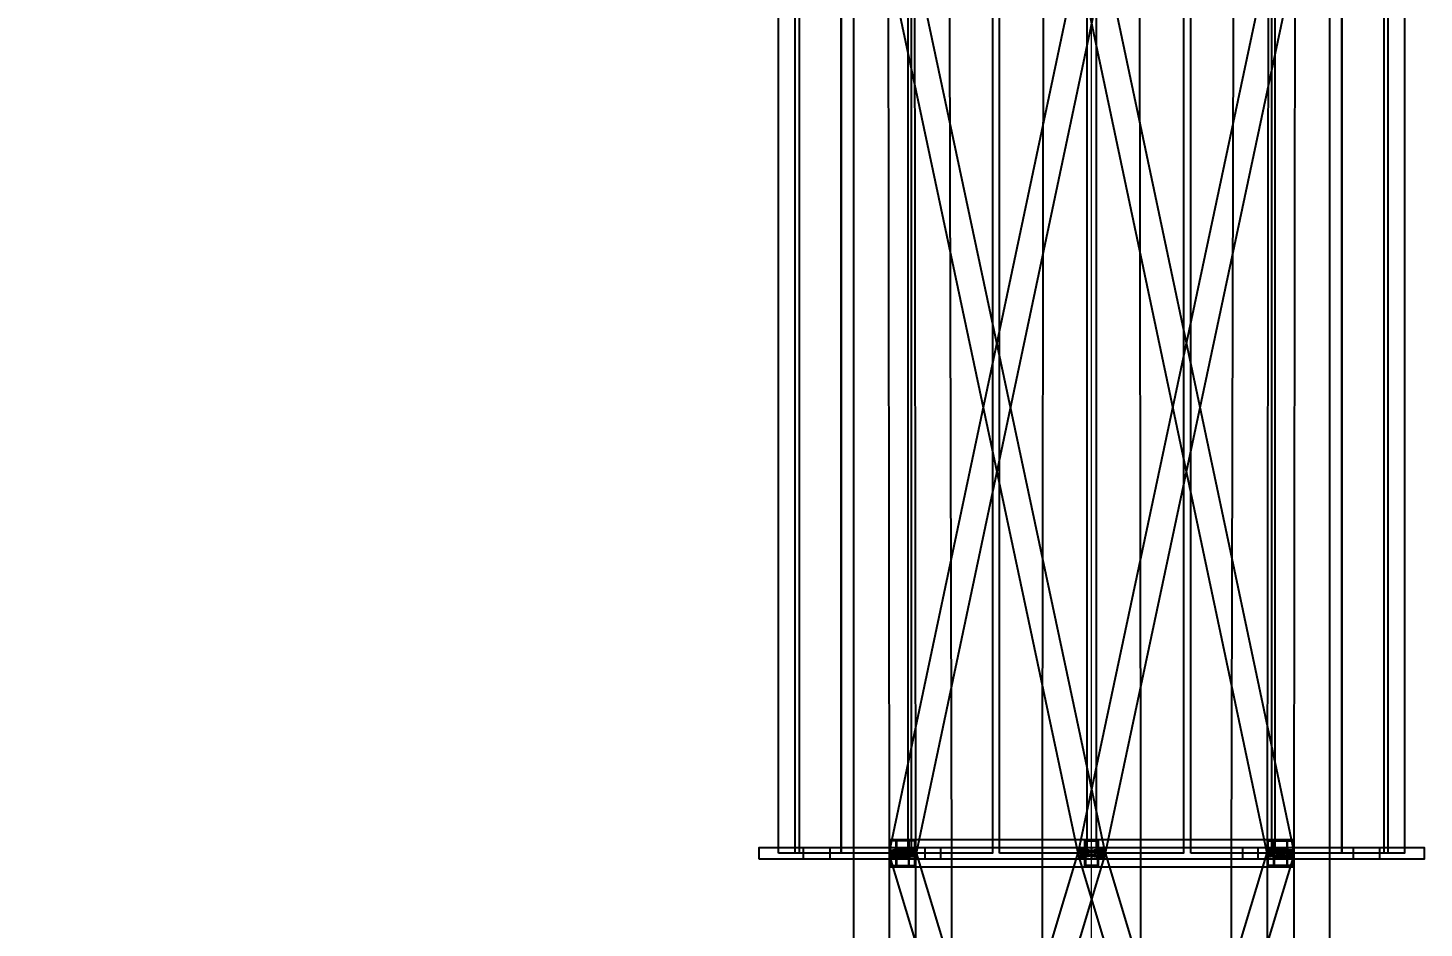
# Model space of a CAD drawing. Header units: millimetres. Extents: x -123812 to 252100, y -3000 to 639000.
# Drawn here: x -11889 to 3717, y 536164 to 546227 of the extents above; entities that cross this region are included whole.
import ezdxf

# ---------------------------------------------------------------- set-up
doc = ezdxf.new("R2010")
doc.units = ezdxf.units.MM
for name, color, linetype, lineweight in [('D-BMK-AXIS', 7, 'Continuous', 13), ('D-STR-ANTN', 7, 'Continuous', 25), ('D-STR-DIM', 7, 'Continuous', 13)]:
    doc.layers.add(name, color=color, linetype=linetype, lineweight=lineweight)
doc.styles.add('OpenSansCondensed-Light', font='OpenSansCondensed-Light.ttf')
doc.styles.add('TOWER_UNICODE', font='Arial Unicode.ttf')
doc.dimstyles.new('EZDXF', dxfattribs={"dimtxt": 0.25, "dimasz": 0.175, "dimexe": 0.375, "dimexo": 0.125, "dimgap": 0.1, "dimtad": 1, "dimlfac": 100, "dimzin": 12, "dimdsep": 46, "dimtxsty": 'OpenSansCondensed-Light', "dimblk": 'ARCHTICK', "dimcen": 2.5, "dimazin": 3, "dimtfac": 0.5, "dimtmove": 2, "dimatfit": 3})

# ---------------------------------------------------------------- blocks, each defined once
blk = doc.blocks.new('_ARCHTICK')
at = {"color": 0, "linetype": 'BYBLOCK', "const_width": 0.15}
blk.add_lwpolyline([(-0.5, -0.5), (0.5, 0.5)], dxfattribs=at)

msp = doc.modelspace()

# ---------------------------------------------------------------- linework, layer by layer
at = {"layer": 'D-BMK-AXIS'}
msp.add_line((0, -3000), (0, 639000), dxfattribs=at)
at = {"layer": 'D-STR-ANTN'}
for points in [[(-2666.3, 507000), (-1490.7, 507000), (-1758.4, 620000), (-2658.4, 620000)], [(-2666.3, 507000), (-1490.7, 507000), (-1758.4, 620000), (-2658.4, 620000)], [(-587.8, 507000), (587.8, 507000), (450, 620000), (-450, 620000)], [(-587.8, 507000), (587.8, 507000), (450, 620000), (-450, 620000)], [(1490.7, 507000), (2666.3, 507000), (2658.4, 620000), (1758.4, 620000)], [(1490.7, 507000), (2666.3, 507000), (2658.4, 620000), (1758.4, 620000)], [(-3499.6, 537000), (-3499.6, 556000), (-3268.8, 556000), (-3268.8, 537000)], [(-3499.6, 537000), (-3499.6, 556000), (-3268.8, 556000), (-3268.8, 537000)], [(-3311.3, 537000), (-3311.3, 556000), (-2798.1, 556000), (-2798.1, 537000)], [(-3311.3, 537000), (-3311.3, 556000), (-2798.1, 556000), (-2798.1, 537000)], [(-2798.9, 537000), (-2798.9, 556000), (-2053.4, 556000), (-2053.4, 537000)], [(-2798.9, 537000), (-2798.9, 556000), (-2053.4, 556000), (-2053.4, 537000)], [(-2012.5, 537000), (-2012.5, 556000), (-1107.8, 556000), (-1107.8, 537000)], [(-2012.5, 537000), (-2012.5, 556000), (-1107.8, 556000), (-1107.8, 537000)], [(-1029.1, 537000), (-1029.1, 556000), (-53.7, 556000), (-53.7, 537000)], [(-1029.1, 537000), (-1029.1, 556000), (-53.7, 556000), (-53.7, 537000)], [(53.7, 537000), (53.7, 556000), (1029.1, 556000), (1029.1, 537000)], [(53.7, 537000), (53.7, 556000), (1029.1, 556000), (1029.1, 537000)], [(1107.8, 537000), (1107.8, 556000), (2012.5, 556000), (2012.5, 537000)], [(1107.8, 537000), (1107.8, 556000), (2012.5, 556000), (2012.5, 537000)], [(2053.4, 537000), (2053.4, 556000), (2798.9, 556000), (2798.9, 537000)], [(2053.4, 537000), (2053.4, 556000), (2798.9, 556000), (2798.9, 537000)], [(2798.1, 537000), (2798.1, 556000), (3311.3, 556000), (3311.3, 537000)], [(2798.1, 537000), (2798.1, 556000), (3311.3, 556000), (3311.3, 537000)], [(3268.8, 537000), (3268.8, 556000), (3499.6, 556000), (3499.6, 537000)], [(3268.8, 537000), (3268.8, 556000), (3499.6, 556000), (3499.6, 537000)], [(-2262.9, 536850), (-1962.9, 536850), (-1962.9, 537150), (-2262.9, 537150)], [(-2187.9, 536850), (75, 536850), (75, 537150), (-2187.9, 537150)], [(-2037.9, 537150), (-2187.9, 537150), (-2187.9, 536850), (-2037.9, 536850)], [(-2187.9, 536850), (75, 536850), (75, 537150), (-2187.9, 537150)], [(-2037.9, 537150), (-2187.9, 537150), (-2187.9, 536850), (-2037.9, 536850)], [(75, 537150), (-75, 537150), (-75, 536850), (75, 536850)], [(75, 537150), (-75, 537150), (-75, 536850), (75, 536850)], [(-75, 536850), (2187.9, 536850), (2187.9, 537150), (-75, 537150)], [(-75, 537150), (75, 537150), (75, 536850), (-75, 536850)], [(-75, 536850), (2187.9, 536850), (2187.9, 537150), (-75, 537150)], [(-75, 537150), (75, 537150), (75, 536850), (-75, 536850)], [(1962.9, 536850), (2262.9, 536850), (2262.9, 537150), (1962.9, 537150)], [(2037.9, 537150), (2187.9, 537150), (2187.9, 536850), (2037.9, 536850)], [(2037.9, 537150), (2187.9, 537150), (2187.9, 536850), (2037.9, 536850)], [(-3716.6, 536935), (-3716.6, 537065), (-2927.2, 537065), (-2927.2, 536935)], [(-3716.6, 536935), (-3716.6, 537065), (-2927.2, 537065), (-2927.2, 536935)], [(-3218.7, 536935), (-3218.7, 537065), (-1690, 537065), (-1690, 536935)], [(-3218.7, 536935), (-3218.7, 537065), (-1690, 537065), (-1690, 536935)], [(-2262.9, 537000), (-2258, 536987.2), (-2243.1, 536975.4), (-2219.3, 536965.1), (-2188.4, 536957.3), (-2152.2, 536952.4), (-2113.4, 536950.7), (-2074.6, 536952.4), (-2038.4, 536957.3), (-2007.2, 536965.1), (-1983.3, 536975.4), (-1968.2, 536987.2), (-1962.9, 537000), (-1967.9, 537012.8), (-1982.8, 537024.6), (-2006.6, 537034.9), (-2037.5, 537042.7), (-2073.7, 537047.6), (-2112.5, 537049.3), (-2151.3, 537047.6), (-2187.5, 537042.7), (-2218.7, 537034.9), (-2242.6, 537024.6), (-2257.7, 537012.8)], [(-2112.9, 536964.4), (-2151.8, 536965.5), (-2187.9, 536969), (-2219, 536974.7), (-2242.9, 536982), (-2257.8, 536990.6), (-2262.9, 536999.8), (-2257.8, 537009.1), (-2242.9, 537017.7), (-2219, 537025.1), (-2187.9, 537030.8), (-2151.8, 537034.4), (-2112.9, 537035.6), (-2074.1, 537034.5), (-2037.9, 537031), (-2006.9, 537025.3), (-1983, 537018), (-1968.1, 537009.4), (-1962.9, 537000.2), (-1968.1, 536990.9), (-1983, 536982.3), (-2006.9, 536974.9), (-2037.9, 536969.2), (-2074.1, 536965.6)], [(-2112.9, 536981.6), (-2150.9, 536990.2), (-2186.4, 536999.4), (-2216.8, 537008.6), (-2240.1, 537017.3), (-2254.8, 537024.8), (-2259.8, 537030.6), (-2254.8, 537034.3), (-2240.1, 537035.6), (-2216.8, 537034.6), (-2186.4, 537031.2), (-2150.9, 537025.6), (-2112.9, 537018.4), (-2075, 537009.8), (-2039.5, 537000.6), (-2009.1, 536991.4), (-1985.8, 536982.7), (-1971.1, 536975.2), (-1966.1, 536969.4), (-1971.1, 536965.7), (-1985.8, 536964.4), (-2009.1, 536965.4), (-2039.5, 536968.8), (-2075, 536974.4)], [(-2187.5, 537000), (-2216.8, 536987.2), (-2239, 536975.4), (-2252.6, 536965.1), (-2256.7, 536957.3), (-2251, 536952.4), (-2235.9, 536950.7), (-2212.4, 536952.4), (-2182.1, 536957.3), (-2147.1, 536965.1), (-2109.8, 536975.4), (-2072.7, 536987.2), (-2038.4, 537000), (-2009.1, 537012.8), (-1986.9, 537024.6), (-1973.3, 537034.9), (-1969.2, 537042.7), (-1974.9, 537047.6), (-1990, 537049.3), (-2013.5, 537047.6), (-2043.8, 537042.7), (-2078.8, 537034.9), (-2116.1, 537024.6), (-2153.2, 537012.8)], [(-1974.9, 537138), (-2250.9, 537138), (-2250.9, 536862), (-1974.9, 536862)], [(-2240.9, 537000), (-2236.7, 536989.1), (-2224, 536979), (-2203.7, 536970.3), (-2177.3, 536963.6), (-2146.5, 536959.4), (-2113.3, 536957.9), (-2080.2, 536959.4), (-2049.3, 536963.6), (-2022.7, 536970.3), (-2002.3, 536979), (-1989.4, 536989.1), (-1984.9, 537000), (-1989.2, 537010.9), (-2001.9, 537021), (-2022.2, 537029.7), (-2048.6, 537036.4), (-2079.4, 537040.6), (-2112.5, 537042.1), (-2145.7, 537040.6), (-2176.6, 537036.4), (-2203.2, 537029.7), (-2223.6, 537021), (-2236.5, 537010.9)], [(-2112.9, 536969.6), (-2146.1, 536970.6), (-2176.9, 536973.6), (-2203.5, 536978.4), (-2223.8, 536984.7), (-2236.6, 536992), (-2240.9, 536999.9), (-2236.6, 537007.7), (-2223.8, 537015.1), (-2203.5, 537021.4), (-2176.9, 537026.3), (-2146.1, 537029.3), (-2112.9, 537030.4), (-2079.8, 537029.4), (-2048.9, 537026.4), (-2022.4, 537021.6), (-2002.1, 537015.3), (-1989.3, 537008), (-1984.9, 537000.1), (-1989.3, 536992.3), (-2002.1, 536984.9), (-2022.4, 536978.6), (-2048.9, 536973.7), (-2079.8, 536970.7)], [(-2112.9, 536984.3), (-2145.4, 536991.6), (-2175.6, 536999.5), (-2201.5, 537007.4), (-2221.4, 537014.7), (-2234, 537021.1), (-2238.2, 537026.1), (-2234, 537029.2), (-2221.4, 537030.4), (-2201.5, 537029.5), (-2175.6, 537026.6), (-2145.4, 537021.9), (-2112.9, 537015.7), (-2080.5, 537008.4), (-2050.3, 537000.5), (-2024.4, 536992.6), (-2004.5, 536985.3), (-1991.9, 536978.9), (-1987.7, 536973.9), (-1991.9, 536970.8), (-2004.5, 536969.6), (-2024.4, 536970.5), (-2050.3, 536973.4), (-2080.5, 536978.1)], [(-2176.6, 537000), (-2201.6, 536989.1), (-2220.5, 536979), (-2232.1, 536970.3), (-2235.6, 536963.6), (-2230.7, 536959.4), (-2217.8, 536957.9), (-2197.8, 536959.4), (-2172, 536963.6), (-2142.1, 536970.3), (-2110.3, 536979), (-2078.6, 536989.1), (-2049.3, 537000), (-2024.3, 537010.9), (-2005.4, 537021), (-1993.8, 537029.7), (-1990.3, 537036.4), (-1995.2, 537040.6), (-2008.1, 537042.1), (-2028.1, 537040.6), (-2053.9, 537036.4), (-2083.8, 537029.7), (-2115.6, 537021), (-2147.3, 537010.9)], [(-2043.9, 537138), (-2181.9, 537138), (-2181.9, 536862), (-2043.9, 536862)], [(-2043.9, 537138), (-2181.9, 537138), (-2181.9, 536862), (-2043.9, 536862)], [(-1858.3, 536935), (-1858.3, 537065), (0, 537065), (0, 536935)], [(-1858.3, 536935), (-1858.3, 537065), (0, 537065), (0, 536935)], [(0, 536981.9), (-38, 536974.6), (-73.4, 536969), (-103.8, 536965.5), (-127.1, 536964.4), (-141.8, 536965.6), (-146.8, 536969.3), (-141.8, 536975), (-127.1, 536982.4), (-103.8, 536991), (-73.4, 537000.3), (-38, 537009.5), (0, 537018.1), (38, 537025.4), (73.4, 537031), (103.8, 537034.5), (127.1, 537035.6), (141.8, 537034.4), (146.8, 537030.7), (141.8, 537025), (127.1, 537017.6), (103.8, 537009), (73.4, 536999.7), (38, 536990.5)], [(0, 537018.1), (-38, 537025.4), (-73.4, 537031), (-103.8, 537034.5), (-127.1, 537035.6), (-141.8, 537034.4), (-146.8, 537030.7), (-141.8, 537025), (-127.1, 537017.6), (-103.8, 537009), (-73.4, 536999.7), (-38, 536990.5), (0, 536981.9), (38, 536974.6), (73.4, 536969), (103.8, 536965.5), (127.1, 536964.4), (141.8, 536965.6), (146.8, 536969.3), (141.8, 536975), (127.1, 536982.4), (103.8, 536991), (73.4, 537000.3), (38, 537009.5)], [(-75.4, 537000), (-41.2, 536987.2), (-4.1, 536975.4), (33.3, 536965.1), (68.3, 536957.3), (98.8, 536952.4), (122.5, 536950.7), (137.8, 536952.4), (143.8, 536957.3), (139.9, 536965.1), (126.6, 536975.4), (104.6, 536987.2), (75.4, 537000), (41.2, 537012.8), (4.1, 537024.6), (-33.3, 537034.9), (-68.3, 537042.7), (-98.8, 537047.6), (-122.5, 537049.3), (-137.8, 537047.6), (-143.8, 537042.7), (-139.9, 537034.9), (-126.6, 537024.6), (-104.6, 537012.8)], [(75.4, 537000), (41.2, 536987.2), (4.1, 536975.4), (-33.3, 536965.1), (-68.3, 536957.3), (-98.8, 536952.4), (-122.5, 536950.7), (-137.8, 536952.4), (-143.8, 536957.3), (-139.9, 536965.1), (-126.6, 536975.4), (-104.6, 536987.2), (-75.4, 537000), (-41.2, 537012.8), (-4.1, 537024.6), (33.3, 537034.9), (68.3, 537042.7), (98.8, 537047.6), (122.5, 537049.3), (137.8, 537047.6), (143.8, 537042.7), (139.9, 537034.9), (126.6, 537024.6), (104.6, 537012.8)], [(0, 536984.6), (-32.4, 536978.3), (-62.6, 536973.5), (-88.6, 536970.6), (-108.5, 536969.6), (-121, 536970.7), (-125.2, 536973.8), (-121, 536978.7), (-108.5, 536985), (-88.6, 536992.4), (-62.6, 537000.2), (-32.4, 537008.1), (0, 537015.4), (32.4, 537021.7), (62.6, 537026.5), (88.6, 537029.4), (108.5, 537030.4), (121, 537029.3), (125.2, 537026.2), (121, 537021.3), (108.5, 537015), (88.6, 537007.6), (62.6, 536999.8), (32.4, 536991.9)], [(0, 537015.4), (-32.4, 537021.7), (-62.6, 537026.5), (-88.6, 537029.4), (-108.5, 537030.4), (-121, 537029.3), (-125.2, 537026.2), (-121, 537021.3), (-108.5, 537015), (-88.6, 537007.6), (-62.6, 536999.8), (-32.4, 536991.9), (0, 536984.6), (32.4, 536978.3), (62.6, 536973.5), (88.6, 536970.6), (108.5, 536969.6), (121, 536970.7), (125.2, 536973.8), (121, 536978.7), (108.5, 536985), (88.6, 536992.4), (62.6, 537000.2), (32.4, 537008.1)], [(-64.4, 537000), (-35.1, 536989.1), (-3.5, 536979), (28.4, 536970.3), (58.3, 536963.6), (84.3, 536959.4), (104.5, 536957.9), (117.6, 536959.4), (122.7, 536963.6), (119.4, 536970.3), (108, 536979), (89.2, 536989.1), (64.4, 537000), (35.1, 537010.9), (3.5, 537021), (-28.4, 537029.7), (-58.3, 537036.4), (-84.3, 537040.6), (-104.5, 537042.1), (-117.6, 537040.6), (-122.7, 537036.4), (-119.4, 537029.7), (-108, 537021), (-89.2, 537010.9)], [(64.4, 537000), (35.1, 536989.1), (3.5, 536979), (-28.4, 536970.3), (-58.3, 536963.6), (-84.3, 536959.4), (-104.5, 536957.9), (-117.6, 536959.4), (-122.7, 536963.6), (-119.4, 536970.3), (-108, 536979), (-89.2, 536989.1), (-64.4, 537000), (-35.1, 537010.9), (-3.5, 537021), (28.4, 537029.7), (58.3, 537036.4), (84.3, 537040.6), (104.5, 537042.1), (117.6, 537040.6), (122.7, 537036.4), (119.4, 537029.7), (108, 537021), (89.2, 537010.9)], [(69, 537138), (-69, 537138), (-69, 536862), (69, 536862)], [(69, 537138), (-69, 537138), (-69, 536862), (69, 536862)], [(-69, 537138), (69, 537138), (69, 536862), (-69, 536862)], [(-69, 537138), (69, 537138), (69, 536862), (-69, 536862)], [(0, 536935), (0, 537065), (1858.3, 537065), (1858.3, 536935)], [(0, 536935), (0, 537065), (1858.3, 537065), (1858.3, 536935)], [(1690, 536935), (1690, 537065), (3218.7, 537065), (3218.7, 536935)], [(1690, 536935), (1690, 537065), (3218.7, 537065), (3218.7, 536935)], [(2262.9, 537000), (2258, 536987.2), (2243.1, 536975.4), (2219.3, 536965.1), (2188.4, 536957.3), (2152.2, 536952.4), (2113.4, 536950.7), (2074.6, 536952.4), (2038.4, 536957.3), (2007.2, 536965.1), (1983.3, 536975.4), (1968.2, 536987.2), (1962.9, 537000), (1967.9, 537012.8), (1982.8, 537024.6), (2006.6, 537034.9), (2037.5, 537042.7), (2073.7, 537047.6), (2112.5, 537049.3), (2151.3, 537047.6), (2187.5, 537042.7), (2218.7, 537034.9), (2242.6, 537024.6), (2257.7, 537012.8)], [(2112.9, 537035.6), (2074.1, 537034.5), (2037.9, 537031), (2006.9, 537025.3), (1983, 537018), (1968.1, 537009.4), (1962.9, 537000.2), (1968.1, 536990.9), (1983, 536982.3), (2006.9, 536974.9), (2037.9, 536969.2), (2074.1, 536965.6), (2112.9, 536964.4), (2151.8, 536965.5), (2187.9, 536969), (2219, 536974.7), (2242.9, 536982), (2257.8, 536990.6), (2262.9, 536999.8), (2257.8, 537009.1), (2242.9, 537017.7), (2219, 537025.1), (2187.9, 537030.8), (2151.8, 537034.4)], [(2112.9, 537018.4), (2075, 537009.8), (2039.5, 537000.6), (2009.1, 536991.4), (1985.8, 536982.7), (1971.1, 536975.2), (1966.1, 536969.4), (1971.1, 536965.7), (1985.8, 536964.4), (2009.1, 536965.4), (2039.5, 536968.8), (2075, 536974.4), (2112.9, 536981.6), (2150.9, 536990.2), (2186.4, 536999.4), (2216.8, 537008.6), (2240.1, 537017.3), (2254.8, 537024.8), (2259.8, 537030.6), (2254.8, 537034.3), (2240.1, 537035.6), (2216.8, 537034.6), (2186.4, 537031.2), (2150.9, 537025.6)], [(2187.5, 537000), (2216.8, 536987.2), (2239, 536975.4), (2252.6, 536965.1), (2256.7, 536957.3), (2251, 536952.4), (2235.9, 536950.7), (2212.4, 536952.4), (2182.1, 536957.3), (2147.1, 536965.1), (2109.8, 536975.4), (2072.7, 536987.2), (2038.4, 537000), (2009.1, 537012.8), (1986.9, 537024.6), (1973.3, 537034.9), (1969.2, 537042.7), (1974.9, 537047.6), (1990, 537049.3), (2013.5, 537047.6), (2043.8, 537042.7), (2078.8, 537034.9), (2116.1, 537024.6), (2153.2, 537012.8)], [(1974.9, 537138), (2250.9, 537138), (2250.9, 536862), (1974.9, 536862)], [(2240.9, 537000), (2236.7, 536989.1), (2224, 536979), (2203.7, 536970.3), (2177.3, 536963.6), (2146.5, 536959.4), (2113.3, 536957.9), (2080.2, 536959.4), (2049.3, 536963.6), (2022.7, 536970.3), (2002.3, 536979), (1989.4, 536989.1), (1984.9, 537000), (1989.2, 537010.9), (2001.9, 537021), (2022.2, 537029.7), (2048.6, 537036.4), (2079.4, 537040.6), (2112.5, 537042.1), (2145.7, 537040.6), (2176.6, 537036.4), (2203.2, 537029.7), (2223.6, 537021), (2236.5, 537010.9)], [(2112.9, 537030.4), (2079.8, 537029.4), (2048.9, 537026.4), (2022.4, 537021.6), (2002.1, 537015.3), (1989.3, 537008), (1984.9, 537000.1), (1989.3, 536992.3), (2002.1, 536984.9), (2022.4, 536978.6), (2048.9, 536973.7), (2079.8, 536970.7), (2112.9, 536969.6), (2146.1, 536970.6), (2176.9, 536973.6), (2203.5, 536978.4), (2223.8, 536984.7), (2236.6, 536992), (2240.9, 536999.9), (2236.6, 537007.7), (2223.8, 537015.1), (2203.5, 537021.4), (2176.9, 537026.3), (2146.1, 537029.3)], [(2112.9, 537015.7), (2080.5, 537008.4), (2050.3, 537000.5), (2024.4, 536992.6), (2004.5, 536985.3), (1991.9, 536978.9), (1987.7, 536973.9), (1991.9, 536970.8), (2004.5, 536969.6), (2024.4, 536970.5), (2050.3, 536973.4), (2080.5, 536978.1), (2112.9, 536984.3), (2145.4, 536991.6), (2175.6, 536999.5), (2201.5, 537007.4), (2221.4, 537014.7), (2234, 537021.1), (2238.2, 537026.1), (2234, 537029.2), (2221.4, 537030.4), (2201.5, 537029.5), (2175.6, 537026.6), (2145.4, 537021.9)], [(2176.6, 537000), (2201.6, 536989.1), (2220.5, 536979), (2232.1, 536970.3), (2235.6, 536963.6), (2230.7, 536959.4), (2217.8, 536957.9), (2197.8, 536959.4), (2172, 536963.6), (2142.1, 536970.3), (2110.3, 536979), (2078.6, 536989.1), (2049.3, 537000), (2024.3, 537010.9), (2005.4, 537021), (1993.8, 537029.7), (1990.3, 537036.4), (1995.2, 537040.6), (2008.1, 537042.1), (2028.1, 537040.6), (2053.9, 537036.4), (2083.8, 537029.7), (2115.6, 537021), (2147.3, 537010.9)], [(2043.9, 537138), (2181.9, 537138), (2181.9, 536862), (2043.9, 536862)], [(2043.9, 537138), (2181.9, 537138), (2181.9, 536862), (2043.9, 536862)], [(2927.2, 536935), (2927.2, 537065), (3716.6, 537065), (3716.6, 536935)], [(2927.2, 536935), (2927.2, 537065), (3716.6, 537065), (3716.6, 536935)]]:
    msp.add_lwpolyline(points, close=True, dxfattribs=at)
for points in [[(-2274.4, 546999.8), (-2262.9, 536999.8), (-2257.8, 536990.6), (-2242.9, 536982), (-2219, 536974.7), (-2187.9, 536969), (-2151.8, 536965.5), (-2112.9, 536964.4), (-2074.1, 536965.6), (-2037.9, 536969.2), (-2006.9, 536974.9), (-1983, 536982.3), (-1968.1, 536990.9), (-1962.9, 537000.2), (-1974.4, 547000.2)], [(-2271.2, 546969.3), (-146.8, 536969.3), (-141.8, 536965.6), (-127.1, 536964.4), (-103.8, 536965.5), (-73.4, 536969), (-38, 536974.6), (0, 536981.9), (38, 536990.5), (73.4, 536999.7), (103.8, 537009), (127.1, 537017.6), (141.8, 537025), (146.8, 537030.7), (-1977.7, 547030.7)], [(-146.8, 547030.6), (-2259.8, 537030.6), (-2254.8, 537024.8), (-2240.1, 537017.3), (-2216.8, 537008.6), (-2186.4, 536999.4), (-2150.9, 536990.2), (-2112.9, 536981.6), (-2075, 536974.4), (-2039.5, 536968.8), (-2009.1, 536965.4), (-1985.8, 536964.4), (-1971.1, 536965.7), (-1966.1, 536969.4), (146.8, 546969.4)], [(1977.7, 547030.7), (-146.8, 537030.7), (-141.8, 537025), (-127.1, 537017.6), (-103.8, 537009), (-73.4, 536999.7), (-38, 536990.5), (0, 536981.9), (38, 536974.6), (73.4, 536969), (103.8, 536965.5), (127.1, 536964.4), (141.8, 536965.6), (146.8, 536969.3), (2271.2, 546969.3)], [(-146.8, 546969.4), (1966.1, 536969.4), (1971.1, 536965.7), (1985.8, 536964.4), (2009.1, 536965.4), (2039.5, 536968.8), (2075, 536974.4), (2112.9, 536981.6), (2150.9, 536990.2), (2186.4, 536999.4), (2216.8, 537008.6), (2240.1, 537017.3), (2254.8, 537024.8), (2259.8, 537030.6), (146.8, 547030.6)], [(1974.4, 547000.2), (1962.9, 537000.2), (1968.1, 536990.9), (1983, 536982.3), (2006.9, 536974.9), (2037.9, 536969.2), (2074.1, 536965.6), (2112.9, 536964.4), (2151.8, 536965.5), (2187.9, 536969), (2219, 536974.7), (2242.9, 536982), (2257.8, 536990.6), (2262.9, 536999.8), (2274.4, 546999.8)], [(-1954.9, 530000), (-1962.9, 537000), (-1967.9, 537012.8), (-1982.8, 537024.6), (-2006.6, 537034.9), (-2037.5, 537042.7), (-2073.7, 537047.6), (-2112.5, 537049.3), (-2151.3, 537047.6), (-2187.5, 537042.7), (-2218.7, 537034.9), (-2242.6, 537024.6), (-2257.7, 537012.8), (-2262.9, 537000), (-2254.9, 530000)], [(143.7, 530042.7), (-1969.2, 537042.7), (-1974.9, 537047.6), (-1990, 537049.3), (-2013.5, 537047.6), (-2043.8, 537042.7), (-2078.8, 537034.9), (-2116.1, 537024.6), (-2153.2, 537012.8), (-2187.5, 537000), (-2216.8, 536987.2), (-2239, 536975.4), (-2252.6, 536965.1), (-2256.7, 536957.3), (-143.7, 529957.3)], [(-1961.1, 529957.3), (143.8, 536957.3), (139.9, 536965.1), (126.6, 536975.4), (104.6, 536987.2), (75.4, 537000), (41.2, 537012.8), (4.1, 537024.6), (-33.3, 537034.9), (-68.3, 537042.7), (-98.8, 537047.6), (-122.5, 537049.3), (-137.8, 537047.6), (-143.8, 537042.7), (-2248.7, 530042.7)], [(2248.7, 530042.7), (143.8, 537042.7), (137.8, 537047.6), (122.5, 537049.3), (98.8, 537047.6), (68.3, 537042.7), (33.3, 537034.9), (-4.1, 537024.6), (-41.2, 537012.8), (-75.4, 537000), (-104.6, 536987.2), (-126.6, 536975.4), (-139.9, 536965.1), (-143.8, 536957.3), (1961.1, 529957.3)], [(143.7, 529957.3), (2256.7, 536957.3), (2252.6, 536965.1), (2239, 536975.4), (2216.8, 536987.2), (2187.5, 537000), (2153.2, 537012.8), (2116.1, 537024.6), (2078.8, 537034.9), (2043.8, 537042.7), (2013.5, 537047.6), (1990, 537049.3), (1974.9, 537047.6), (1969.2, 537042.7), (-143.7, 530042.7)], [(2254.9, 530000), (2262.9, 537000), (2257.7, 537012.8), (2242.6, 537024.6), (2218.7, 537034.9), (2187.5, 537042.7), (2151.3, 537047.6), (2112.5, 537049.3), (2073.7, 537047.6), (2037.5, 537042.7), (2006.6, 537034.9), (1982.8, 537024.6), (1967.9, 537012.8), (1962.9, 537000), (1954.9, 530000)]]:
    msp.add_lwpolyline(points, dxfattribs=at)

# ---------------------------------------------------------------- dimensions: what is measured, and where the dimension line sits
at = {"layer": 'D-STR-DIM'}
msp.add_linear_dim(base=(-112000, 0), p1=(0, 0), p2=(0, 634000), angle=90, dimstyle='EZDXF', override={"dimtxt": 8400, "dimasz": 3750, "dimexe": 2100, "dimexo": 1800, "dimgap": 2100, "dimtad": 1, "dimdec": 0, "dimlfac": 1, "dimlunit": 2, "dimtxsty": 'TOWER_UNICODE', "dimclrd": 7, "dimclre": 7, "dimclrt": 7}, dxfattribs=at).render()

doc.saveas('drawing.dxf')
